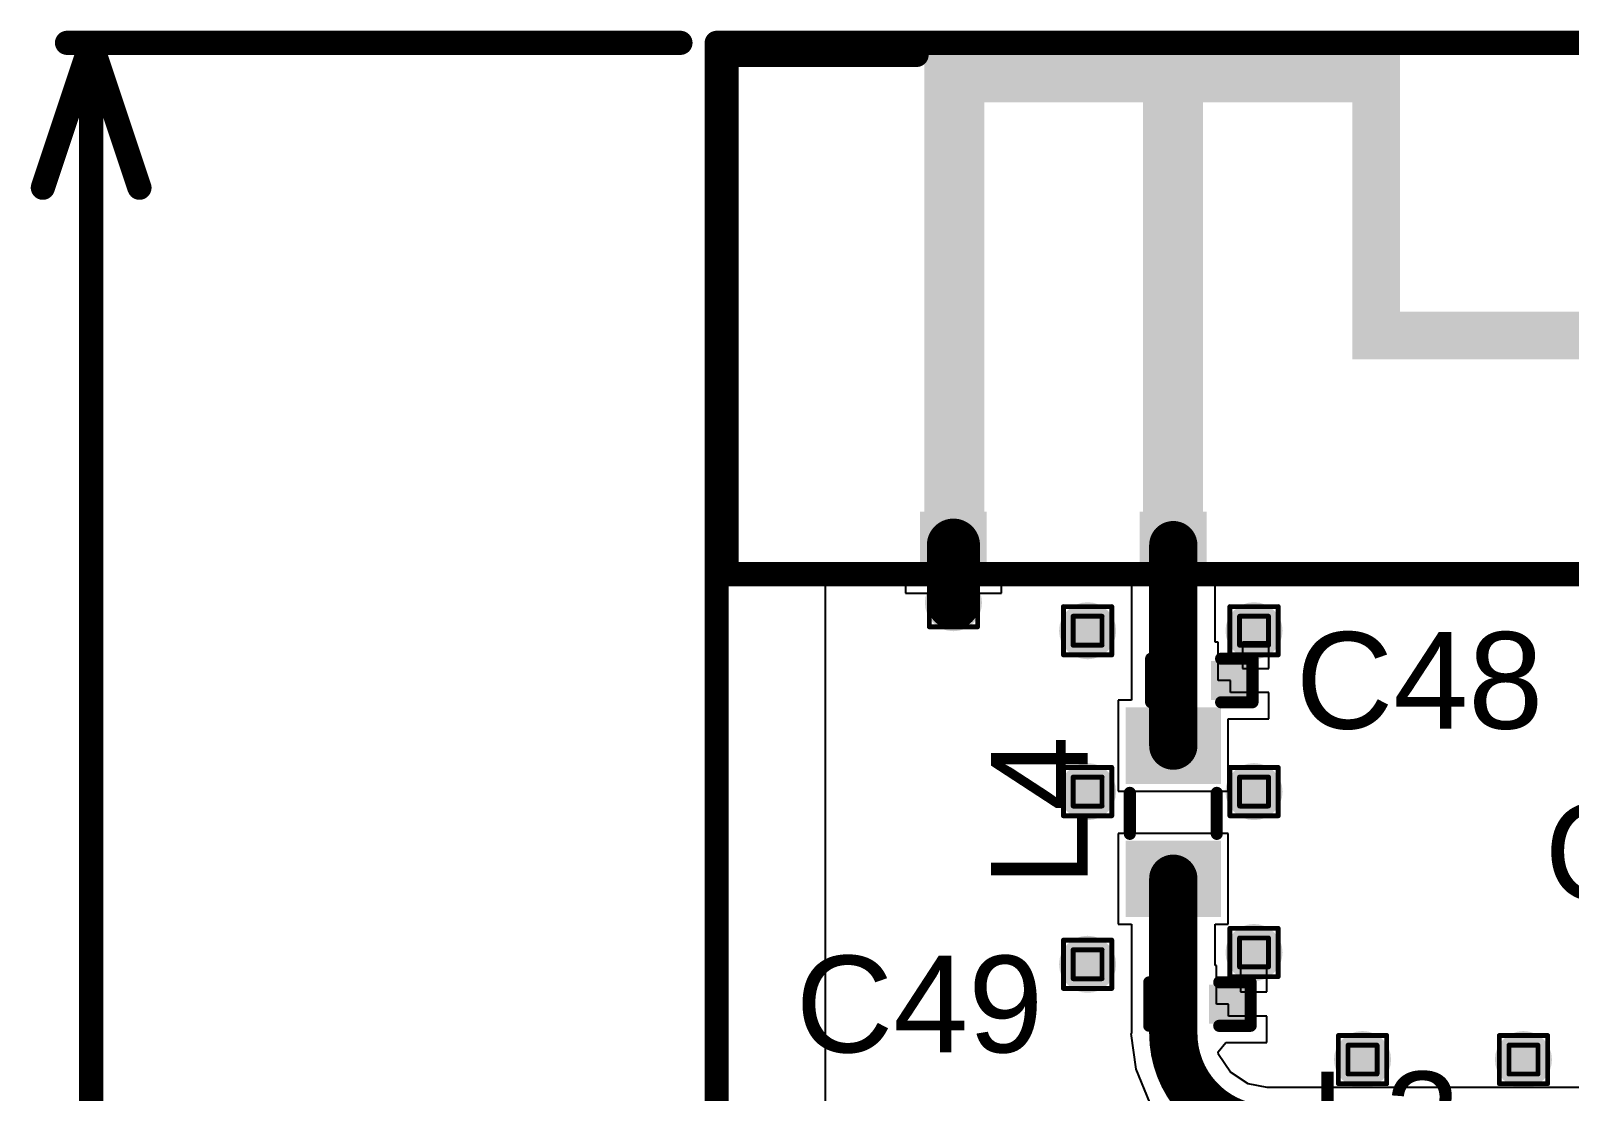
# Model space of a CAD drawing. Header units: inches. Extents: x -8 to 210, y -39 to 109.
# Drawn here: x -7.21 to 8.96, y 51.46 to 62.61 of the extents above; entities that cross this region are included whole.
import ezdxf

# ---------------------------------------------------------------- set-up
doc = ezdxf.new("R2010")
doc.units = ezdxf.units.IN
for name, color, linetype in [('Bottom Layer', 5, 'Continuous'), ('Dimension', 6, 'Continuous'), ('Drill Drawing', 1, 'Continuous'), ('Top Board_outline-Bottom 3D Body', 216, 'Continuous'), ('Top Layer', 1, 'Continuous'), ('Top Overlay', 2, 'Continuous'), ('Top Paste', 8, 'Continuous'), ('Top Solder', 216, 'Continuous'), ('Via Holes', 16, 'Continuous')]:
    doc.layers.add(name, color=color, linetype=linetype)
doc.styles.add('Arial', font='', dxfattribs={"height": 0.2})
doc.styles.get('Arial').set_extended_font_data('Arial')

# ---------------------------------------------------------------- blocks, each defined once
blk = doc.blocks.new('IND_0603__1608_M_______1')
at = {"layer": 'Top Layer'}
for points in [[(-1, 0.4), (-0.4, 0.4), (-0.4, -0.4), (-1, -0.4)], [(0.4, 0.4), (1, 0.4), (1, -0.4), (0.4, -0.4)]]:
    blk.add_hatch(color=1, dxfattribs=at).paths.add_polyline_path(points)
at = {"layer": 'Top Paste'}
for points in [[(-1, 0.4), (-0.4, 0.4), (-0.4, -0.4), (-1, -0.4)], [(0.4, 0.4), (1, 0.4), (1, -0.4), (0.4, -0.4)]]:
    blk.add_hatch(color=8, dxfattribs=at).paths.add_polyline_path(points)
at = {"layer": 'Top Solder'}
for points in [[(-1.102, 0.502), (-0.298, 0.502), (-0.298, -0.502), (-1.102, -0.502)], [(0.298, 0.502), (1.102, 0.502), (1.102, -0.502), (0.298, -0.502)]]:
    blk.add_hatch(color=216, dxfattribs=at).paths.add_polyline_path(points)
at = {"layer": 'Top Overlay'}
for points in [[(0.229, 0.457, 0.127, 0.127, 0), (-0.203, 0.457, 0.127, 0.127, 0)], [(0.229, -0.457, 0.127, 0.127, 0), (-0.203, -0.457, 0.127, 0.127, 0)]]:
    blk.add_lwpolyline(points, format="xyseb", dxfattribs=at)
for points in [[(-0.235, 0.457, 0.0635, 0.0635, 1), (-0.171, 0.457, 0.0635, 0.0635, 1)], [(0.197, 0.457, 0.0635, 0.0635, 1), (0.26, 0.457, 0.0635, 0.0635, 1)], [(-0.235, -0.457, 0.0635, 0.0635, 1), (-0.171, -0.457, 0.0635, 0.0635, 1)], [(0.197, -0.457, 0.0635, 0.0635, 1), (0.26, -0.457, 0.0635, 0.0635, 1)]]:
    blk.add_lwpolyline(points, format="xyseb", close=True, dxfattribs=at)
blk = doc.blocks.new('CAP_0201_2')
at = {"layer": 'Top Layer'}
for points in [[(-0.45, 0.15), (-0.15, 0.15), (-0.15, -0.15), (-0.45, -0.15)], [(0.15, 0.15), (0.45, 0.15), (0.45, -0.15), (0.15, -0.15)]]:
    blk.add_hatch(color=1, dxfattribs=at).paths.add_polyline_path(points)
at = {"layer": 'Top Paste'}
for points in [[(-0.45, 0.15), (-0.15, 0.15), (-0.15, -0.15), (-0.45, -0.15)], [(0.15, 0.15), (0.45, 0.15), (0.45, -0.15), (0.15, -0.15)]]:
    blk.add_hatch(color=8, dxfattribs=at).paths.add_polyline_path(points)
at = {"layer": 'Top Solder'}
for points in [[(-0.505, 0.205), (-0.095, 0.205), (-0.095, -0.205), (-0.505, -0.205)], [(0.095, 0.205), (0.505, 0.205), (0.505, -0.205), (0.095, -0.205)]]:
    blk.add_hatch(color=216, dxfattribs=at).paths.add_polyline_path(points)
at = {"layer": 'Top Overlay'}
for points in [[(-0.533, 0.229, 0.127, 0.127, 0), (-0.533, -0.229, 0.127, 0.127, 0)], [(-0.203, 0.229, 0.127, 0.127, 0), (-0.533, 0.229, 0.127, 0.127, 0)], [(0.533, 0.229, 0.127, 0.127, 0), (0.203, 0.229, 0.127, 0.127, 0)], [(0.533, 0.229, 0.127, 0.127, 0), (0.533, -0.229, 0.127, 0.127, 0)], [(-0.203, -0.229, 0.127, 0.127, 0), (-0.533, -0.229, 0.127, 0.127, 0)], [(0.533, -0.229, 0.127, 0.127, 0), (0.203, -0.229, 0.127, 0.127, 0)]]:
    blk.add_lwpolyline(points, format="xyseb", dxfattribs=at)
for points in [[(-0.565, 0.229, 0.0635, 0.0635, 1), (-0.502, 0.229, 0.0635, 0.0635, 1)], [(-0.565, 0.229, 0.0635, 0.0635, 1), (-0.502, 0.229, 0.0635, 0.0635, 1)], [(-0.235, 0.229, 0.0635, 0.0635, 1), (-0.171, 0.229, 0.0635, 0.0635, 1)], [(0.171, 0.229, 0.0635, 0.0635, 1), (0.235, 0.229, 0.0635, 0.0635, 1)], [(0.502, 0.229, 0.0635, 0.0635, 1), (0.565, 0.229, 0.0635, 0.0635, 1)], [(0.502, 0.229, 0.0635, 0.0635, 1), (0.565, 0.229, 0.0635, 0.0635, 1)], [(-0.565, -0.229, 0.0635, 0.0635, 1), (-0.502, -0.229, 0.0635, 0.0635, 1)], [(-0.565, -0.229, 0.0635, 0.0635, 1), (-0.502, -0.229, 0.0635, 0.0635, 1)], [(-0.235, -0.229, 0.0635, 0.0635, 1), (-0.171, -0.229, 0.0635, 0.0635, 1)], [(0.171, -0.229, 0.0635, 0.0635, 1), (0.235, -0.229, 0.0635, 0.0635, 1)], [(0.502, -0.229, 0.0635, 0.0635, 1), (0.565, -0.229, 0.0635, 0.0635, 1)], [(0.502, -0.229, 0.0635, 0.0635, 1), (0.565, -0.229, 0.0635, 0.0635, 1)]]:
    blk.add_lwpolyline(points, format="xyseb", close=True, dxfattribs=at)
blk = doc.blocks.new('CAP_0201_3')
at = {"layer": 'Top Layer'}
for points in [[(-0.45, 0.15), (-0.15, 0.15), (-0.15, -0.15), (-0.45, -0.15)], [(0.15, 0.15), (0.45, 0.15), (0.45, -0.15), (0.15, -0.15)]]:
    blk.add_hatch(color=1, dxfattribs=at).paths.add_polyline_path(points)
at = {"layer": 'Top Paste'}
for points in [[(-0.45, 0.15), (-0.15, 0.15), (-0.15, -0.15), (-0.45, -0.15)], [(0.15, 0.15), (0.45, 0.15), (0.45, -0.15), (0.15, -0.15)]]:
    blk.add_hatch(color=8, dxfattribs=at).paths.add_polyline_path(points)
at = {"layer": 'Top Solder'}
for points in [[(-0.505, 0.205), (-0.095, 0.205), (-0.095, -0.205), (-0.505, -0.205)], [(0.095, 0.205), (0.505, 0.205), (0.505, -0.205), (0.095, -0.205)]]:
    blk.add_hatch(color=216, dxfattribs=at).paths.add_polyline_path(points)
at = {"layer": 'Top Overlay'}
for points in [[(-0.533, 0.229, 0.127, 0.127, 0), (-0.533, -0.229, 0.127, 0.127, 0)], [(-0.203, 0.229, 0.127, 0.127, 0), (-0.533, 0.229, 0.127, 0.127, 0)], [(0.533, 0.229, 0.127, 0.127, 0), (0.203, 0.229, 0.127, 0.127, 0)], [(0.533, 0.229, 0.127, 0.127, 0), (0.533, -0.229, 0.127, 0.127, 0)], [(-0.203, -0.229, 0.127, 0.127, 0), (-0.533, -0.229, 0.127, 0.127, 0)], [(0.533, -0.229, 0.127, 0.127, 0), (0.203, -0.229, 0.127, 0.127, 0)]]:
    blk.add_lwpolyline(points, format="xyseb", dxfattribs=at)
for points in [[(-0.565, 0.229, 0.0635, 0.0635, 1), (-0.502, 0.229, 0.0635, 0.0635, 1)], [(-0.565, 0.229, 0.0635, 0.0635, 1), (-0.502, 0.229, 0.0635, 0.0635, 1)], [(-0.235, 0.229, 0.0635, 0.0635, 1), (-0.171, 0.229, 0.0635, 0.0635, 1)], [(0.171, 0.229, 0.0635, 0.0635, 1), (0.235, 0.229, 0.0635, 0.0635, 1)], [(0.502, 0.229, 0.0635, 0.0635, 1), (0.565, 0.229, 0.0635, 0.0635, 1)], [(0.502, 0.229, 0.0635, 0.0635, 1), (0.565, 0.229, 0.0635, 0.0635, 1)], [(-0.565, -0.229, 0.0635, 0.0635, 1), (-0.502, -0.229, 0.0635, 0.0635, 1)], [(-0.565, -0.229, 0.0635, 0.0635, 1), (-0.502, -0.229, 0.0635, 0.0635, 1)], [(-0.235, -0.229, 0.0635, 0.0635, 1), (-0.171, -0.229, 0.0635, 0.0635, 1)], [(0.171, -0.229, 0.0635, 0.0635, 1), (0.235, -0.229, 0.0635, 0.0635, 1)], [(0.502, -0.229, 0.0635, 0.0635, 1), (0.565, -0.229, 0.0635, 0.0635, 1)], [(0.502, -0.229, 0.0635, 0.0635, 1), (0.565, -0.229, 0.0635, 0.0635, 1)]]:
    blk.add_lwpolyline(points, format="xyseb", close=True, dxfattribs=at)
blk = doc.blocks.new('ESP_P_____A_______4')
at = {"layer": 'Top Layer'}
for points in [[(5, 4.91), (5, 5.41), (0, 5.41), (0, 4.91)], [(7, 5.41), (7, 4.91), (9.8, 4.91), (9.8, 5.41)], [(11.8, 5.41), (11.8, 4.91), (14.5, 4.91), (14.5, 5.41)], [(2.3, 0), (2.93, 0), (2.93, 5.029), (2.3, 5.029)], [(4.5, 2.21), (5, 2.21), (5, 5.029), (4.5, 5.029)], [(7.5, 5.029), (7, 5.029), (7, 2.21), (7.5, 2.21)], [(9.3, 2.21), (9.8, 2.21), (9.8, 5.029), (9.3, 5.029)], [(12.3, 5.055), (11.8, 5.055), (11.8, 2.21), (12.3, 2.21)], [(14, 0.24), (14.5, 0.24), (14.5, 5.055), (14, 5.055)], [(0, 0), (0.63, 0), (0.63, 4.928), (0, 4.928)], [(7.137, 2.21), (7.137, 2.71), (4.877, 2.71), (4.877, 2.21)], [(11.963, 2.21), (11.963, 2.71), (9.652, 2.71), (9.652, 2.21)], [(0.055, 0.504), (0.555, 0.504), (0.555, 0.004), (0.055, 0.004)], [(2.366, 0.504), (2.866, 0.504), (2.866, 0.004), (2.366, 0.004)]]:
    blk.add_hatch(color=1, dxfattribs=at).paths.add_polyline_path(points)
at = {"layer": 'Top Paste'}
for points in [[(0.055, 0.504), (0.555, 0.504), (0.555, 0.004), (0.055, 0.004)], [(2.366, 0.504), (2.866, 0.504), (2.866, 0.004), (2.366, 0.004)]]:
    blk.add_hatch(color=8, dxfattribs=at).paths.add_polyline_path(points)
at = {"layer": 'Top Solder'}
for points in [[(-0.047, 0.606), (0.656, 0.606), (0.656, -0.098), (-0.047, -0.098)], [(2.265, 0.606), (2.968, 0.606), (2.968, -0.098), (2.265, -0.098)]]:
    blk.add_hatch(color=216, dxfattribs=at).paths.add_polyline_path(points)

msp = doc.modelspace()

# ---------------------------------------------------------------- hatches: boundary and pattern name
at = {"layer": 'Bottom Layer'}
h = msp.add_hatch(color=5, dxfattribs=at)
edge = h.paths.add_edge_path()
edge.add_arc((2.489, 56.596), 0.3, 0, 360)
h = msp.add_hatch(color=5, dxfattribs=at)
edge = h.paths.add_edge_path()
edge.add_arc((3.9, 56.301), 0.3, 0, 360)
h = msp.add_hatch(color=5, dxfattribs=at)
edge = h.paths.add_edge_path()
edge.add_arc((5.65, 56.301), 0.3, 0, 360)
h = msp.add_hatch(color=5, dxfattribs=at)
edge = h.paths.add_edge_path()
edge.add_arc((3.9, 54.609), 0.3, 0, 360)
h = msp.add_hatch(color=5, dxfattribs=at)
edge = h.paths.add_edge_path()
edge.add_arc((5.65, 54.609), 0.3, 0, 360)
h = msp.add_hatch(color=5, dxfattribs=at)
edge = h.paths.add_edge_path()
edge.add_arc((3.9, 52.793), 0.3, 0, 360)
h = msp.add_hatch(color=5, dxfattribs=at)
edge = h.paths.add_edge_path()
edge.add_arc((5.65, 52.917), 0.3, 0, 360)
h = msp.add_hatch(color=5, dxfattribs=at)
edge = h.paths.add_edge_path()
edge.add_arc((6.791, 51.791), 0.3, 0, 360)
h = msp.add_hatch(color=5, dxfattribs=at)
edge = h.paths.add_edge_path()
edge.add_arc((8.483, 51.791), 0.3, 0, 360)
at = {"layer": 'Top Layer'}
h = msp.add_hatch(color=1, dxfattribs=at)
edge = h.paths.add_edge_path()
edge.add_arc((2.489, 56.596), 0.3, 0, 360)
h = msp.add_hatch(color=1, dxfattribs=at)
edge = h.paths.add_edge_path()
edge.add_arc((3.9, 56.301), 0.3, 0, 360)
h = msp.add_hatch(color=1, dxfattribs=at)
edge = h.paths.add_edge_path()
edge.add_arc((5.65, 56.301), 0.3, 0, 360)
h = msp.add_hatch(color=1, dxfattribs=at)
edge = h.paths.add_edge_path()
edge.add_arc((3.9, 54.609), 0.3, 0, 360)
h = msp.add_hatch(color=1, dxfattribs=at)
edge = h.paths.add_edge_path()
edge.add_arc((5.65, 54.609), 0.3, 0, 360)
h = msp.add_hatch(color=1, dxfattribs=at)
edge = h.paths.add_edge_path()
edge.add_arc((3.9, 52.793), 0.3, 0, 360)
h = msp.add_hatch(color=1, dxfattribs=at)
edge = h.paths.add_edge_path()
edge.add_arc((5.65, 52.917), 0.3, 0, 360)
h = msp.add_hatch(color=1, dxfattribs=at)
edge = h.paths.add_edge_path()
edge.add_arc((6.791, 51.791), 0.3, 0, 360)
h = msp.add_hatch(color=1, dxfattribs=at)
edge = h.paths.add_edge_path()
edge.add_arc((8.483, 51.791), 0.3, 0, 360)
at = {"layer": 'Via Holes'}
h = msp.add_hatch(color=7, dxfattribs=at)
edge = h.paths.add_edge_path()
edge.add_arc((2.489, 56.596), 0.15, 0, 360)
h = msp.add_hatch(color=7, dxfattribs=at)
edge = h.paths.add_edge_path()
edge.add_arc((3.9, 56.301), 0.15, 0, 360)
h = msp.add_hatch(color=7, dxfattribs=at)
edge = h.paths.add_edge_path()
edge.add_arc((5.65, 56.301), 0.15, 0, 360)
h = msp.add_hatch(color=7, dxfattribs=at)
edge = h.paths.add_edge_path()
edge.add_arc((3.9, 54.609), 0.15, 0, 360)
h = msp.add_hatch(color=7, dxfattribs=at)
edge = h.paths.add_edge_path()
edge.add_arc((5.65, 54.609), 0.15, 0, 360)
h = msp.add_hatch(color=7, dxfattribs=at)
edge = h.paths.add_edge_path()
edge.add_arc((5.65, 52.917), 0.15, 0, 360)
h = msp.add_hatch(color=7, dxfattribs=at)
edge = h.paths.add_edge_path()
edge.add_arc((3.9, 52.793), 0.15, 0, 360)
h = msp.add_hatch(color=7, dxfattribs=at)
edge = h.paths.add_edge_path()
edge.add_arc((6.791, 51.791), 0.15, 0, 360)
h = msp.add_hatch(color=7, dxfattribs=at)
edge = h.paths.add_edge_path()
edge.add_arc((8.483, 51.791), 0.15, 0, 360)

# ---------------------------------------------------------------- linework, layer by layer
at = {"layer": 'Bottom Layer'}
for p, q in [((1.143, 56.845), (1.143, 56.846)), ((1.143, 56.846), (1.143, 56.846)), ((1.143, 56.846), (1.143, 56.846)), ((1.143, 56.846), (31.081, 56.846)), ((1.143, 24.841), (1.143, 56.845)), ((1.143, 56.845), (1.143, 56.845)), ((1.143, 56.845), (1.143, 56.845)), ((1.143, 56.845), (1.143, 56.845))]:
    msp.add_line(p, q, dxfattribs=at)
at = {"layer": 'Dimension'}
for points in [[(-7.087, 60.96, 0.254, 0.254, 0), (-6.579, 62.484, 0.254, 0.254, 0)], [(-6.833, 62.484, 0.254, 0.254, 0), (-0.381, 62.484, 0.254, 0.254, 0)], [(-6.579, 62.484, 0.254, 0.254, 0), (-6.071, 60.96, 0.254, 0.254, 0)], [(-6.579, 38.098, 0.254, 0.254, 0), (-6.579, 62.484, 0.254, 0.254, 0)]]:
    msp.add_lwpolyline(points, format="xyseb", dxfattribs=at)
for points in [[(-6.896, 62.484, 0.127, 0.127, 1), (-6.769, 62.484, 0.127, 0.127, 1)], [(-6.642, 62.484, 0.127, 0.127, 1), (-6.515, 62.484, 0.127, 0.127, 1)], [(-6.642, 62.484, 0.127, 0.127, 1), (-6.515, 62.484, 0.127, 0.127, 1)], [(-6.642, 62.484, 0.127, 0.127, 1), (-6.515, 62.484, 0.127, 0.127, 1)], [(-0.445, 62.484, 0.127, 0.127, 1), (-0.318, 62.484, 0.127, 0.127, 1)], [(-7.15, 60.96, 0.127, 0.127, 1), (-7.023, 60.96, 0.127, 0.127, 1)], [(-6.134, 60.96, 0.127, 0.127, 1), (-6.007, 60.96, 0.127, 0.127, 1)]]:
    msp.add_lwpolyline(points, format="xyseb", close=True, dxfattribs=at)
at = {"layer": 'Drill Drawing'}
for points in [[(2.235, 56.85, 0.0508, 0.0508, 0), (2.743, 56.85, 0.0508, 0.0508, 0)], [(2.235, 56.342, 0.0508, 0.0508, 0), (2.235, 56.85, 0.0508, 0.0508, 0)], [(2.743, 56.342, 0.0508, 0.0508, 0), (2.743, 56.85, 0.0508, 0.0508, 0)], [(2.337, 56.748, 0.0508, 0.0508, 0), (2.642, 56.748, 0.0508, 0.0508, 0)], [(2.337, 56.444, 0.0508, 0.0508, 0), (2.337, 56.748, 0.0508, 0.0508, 0)], [(2.642, 56.444, 0.0508, 0.0508, 0), (2.642, 56.748, 0.0508, 0.0508, 0)], [(2.337, 56.444, 0.0508, 0.0508, 0), (2.642, 56.444, 0.0508, 0.0508, 0)], [(3.646, 56.555, 0.0508, 0.0508, 0), (4.154, 56.555, 0.0508, 0.0508, 0)], [(3.646, 56.047, 0.0508, 0.0508, 0), (3.646, 56.555, 0.0508, 0.0508, 0)], [(3.748, 56.454, 0.0508, 0.0508, 0), (4.052, 56.454, 0.0508, 0.0508, 0)], [(3.748, 56.149, 0.0508, 0.0508, 0), (3.748, 56.454, 0.0508, 0.0508, 0)], [(4.052, 56.149, 0.0508, 0.0508, 0), (4.052, 56.454, 0.0508, 0.0508, 0)], [(4.154, 56.047, 0.0508, 0.0508, 0), (4.154, 56.555, 0.0508, 0.0508, 0)], [(5.396, 56.555, 0.0508, 0.0508, 0), (5.904, 56.555, 0.0508, 0.0508, 0)], [(5.396, 56.047, 0.0508, 0.0508, 0), (5.396, 56.555, 0.0508, 0.0508, 0)], [(5.498, 56.454, 0.0508, 0.0508, 0), (5.802, 56.454, 0.0508, 0.0508, 0)], [(5.498, 56.149, 0.0508, 0.0508, 0), (5.498, 56.454, 0.0508, 0.0508, 0)], [(5.802, 56.149, 0.0508, 0.0508, 0), (5.802, 56.454, 0.0508, 0.0508, 0)], [(5.904, 56.047, 0.0508, 0.0508, 0), (5.904, 56.555, 0.0508, 0.0508, 0)], [(2.235, 56.342, 0.0508, 0.0508, 0), (2.743, 56.342, 0.0508, 0.0508, 0)], [(3.748, 56.149, 0.0508, 0.0508, 0), (4.052, 56.149, 0.0508, 0.0508, 0)], [(5.498, 56.149, 0.0508, 0.0508, 0), (5.802, 56.149, 0.0508, 0.0508, 0)], [(3.646, 56.047, 0.0508, 0.0508, 0), (4.154, 56.047, 0.0508, 0.0508, 0)], [(5.396, 56.047, 0.0508, 0.0508, 0), (5.904, 56.047, 0.0508, 0.0508, 0)], [(3.646, 54.863, 0.0508, 0.0508, 0), (4.154, 54.863, 0.0508, 0.0508, 0)], [(3.646, 54.355, 0.0508, 0.0508, 0), (3.646, 54.863, 0.0508, 0.0508, 0)], [(4.154, 54.355, 0.0508, 0.0508, 0), (4.154, 54.863, 0.0508, 0.0508, 0)], [(5.396, 54.863, 0.0508, 0.0508, 0), (5.904, 54.863, 0.0508, 0.0508, 0)], [(5.396, 54.355, 0.0508, 0.0508, 0), (5.396, 54.863, 0.0508, 0.0508, 0)], [(5.904, 54.355, 0.0508, 0.0508, 0), (5.904, 54.863, 0.0508, 0.0508, 0)], [(3.748, 54.762, 0.0508, 0.0508, 0), (4.052, 54.762, 0.0508, 0.0508, 0)], [(3.748, 54.457, 0.0508, 0.0508, 0), (3.748, 54.762, 0.0508, 0.0508, 0)], [(4.052, 54.457, 0.0508, 0.0508, 0), (4.052, 54.762, 0.0508, 0.0508, 0)], [(5.498, 54.762, 0.0508, 0.0508, 0), (5.802, 54.762, 0.0508, 0.0508, 0)], [(5.498, 54.457, 0.0508, 0.0508, 0), (5.498, 54.762, 0.0508, 0.0508, 0)], [(5.802, 54.457, 0.0508, 0.0508, 0), (5.802, 54.762, 0.0508, 0.0508, 0)], [(3.646, 54.355, 0.0508, 0.0508, 0), (4.154, 54.355, 0.0508, 0.0508, 0)], [(3.748, 54.457, 0.0508, 0.0508, 0), (4.052, 54.457, 0.0508, 0.0508, 0)], [(5.396, 54.355, 0.0508, 0.0508, 0), (5.904, 54.355, 0.0508, 0.0508, 0)], [(5.498, 54.457, 0.0508, 0.0508, 0), (5.802, 54.457, 0.0508, 0.0508, 0)], [(3.646, 53.047, 0.0508, 0.0508, 0), (4.154, 53.047, 0.0508, 0.0508, 0)], [(3.646, 52.539, 0.0508, 0.0508, 0), (3.646, 53.047, 0.0508, 0.0508, 0)], [(4.154, 52.539, 0.0508, 0.0508, 0), (4.154, 53.047, 0.0508, 0.0508, 0)], [(5.396, 53.171, 0.0508, 0.0508, 0), (5.904, 53.171, 0.0508, 0.0508, 0)], [(5.396, 52.663, 0.0508, 0.0508, 0), (5.396, 53.171, 0.0508, 0.0508, 0)], [(5.498, 53.07, 0.0508, 0.0508, 0), (5.802, 53.07, 0.0508, 0.0508, 0)], [(5.498, 52.765, 0.0508, 0.0508, 0), (5.498, 53.07, 0.0508, 0.0508, 0)], [(5.802, 52.765, 0.0508, 0.0508, 0), (5.802, 53.07, 0.0508, 0.0508, 0)], [(5.904, 52.663, 0.0508, 0.0508, 0), (5.904, 53.171, 0.0508, 0.0508, 0)], [(3.748, 52.946, 0.0508, 0.0508, 0), (4.052, 52.946, 0.0508, 0.0508, 0)], [(3.748, 52.641, 0.0508, 0.0508, 0), (3.748, 52.946, 0.0508, 0.0508, 0)], [(4.052, 52.641, 0.0508, 0.0508, 0), (4.052, 52.946, 0.0508, 0.0508, 0)], [(5.498, 52.765, 0.0508, 0.0508, 0), (5.802, 52.765, 0.0508, 0.0508, 0)], [(3.748, 52.641, 0.0508, 0.0508, 0), (4.052, 52.641, 0.0508, 0.0508, 0)], [(5.396, 52.663, 0.0508, 0.0508, 0), (5.904, 52.663, 0.0508, 0.0508, 0)], [(3.646, 52.539, 0.0508, 0.0508, 0), (4.154, 52.539, 0.0508, 0.0508, 0)], [(6.537, 52.045, 0.0508, 0.0508, 0), (7.045, 52.045, 0.0508, 0.0508, 0)], [(6.537, 51.537, 0.0508, 0.0508, 0), (6.537, 52.045, 0.0508, 0.0508, 0)], [(6.639, 51.943, 0.0508, 0.0508, 0), (6.944, 51.943, 0.0508, 0.0508, 0)], [(6.639, 51.639, 0.0508, 0.0508, 0), (6.639, 51.943, 0.0508, 0.0508, 0)], [(6.944, 51.639, 0.0508, 0.0508, 0), (6.944, 51.943, 0.0508, 0.0508, 0)], [(7.045, 51.537, 0.0508, 0.0508, 0), (7.045, 52.045, 0.0508, 0.0508, 0)], [(8.229, 52.045, 0.0508, 0.0508, 0), (8.737, 52.045, 0.0508, 0.0508, 0)], [(8.229, 51.537, 0.0508, 0.0508, 0), (8.229, 52.045, 0.0508, 0.0508, 0)], [(8.331, 51.943, 0.0508, 0.0508, 0), (8.636, 51.943, 0.0508, 0.0508, 0)], [(8.331, 51.639, 0.0508, 0.0508, 0), (8.331, 51.943, 0.0508, 0.0508, 0)], [(8.636, 51.639, 0.0508, 0.0508, 0), (8.636, 51.943, 0.0508, 0.0508, 0)], [(8.737, 51.537, 0.0508, 0.0508, 0), (8.737, 52.045, 0.0508, 0.0508, 0)], [(6.639, 51.639, 0.0508, 0.0508, 0), (6.944, 51.639, 0.0508, 0.0508, 0)], [(8.331, 51.639, 0.0508, 0.0508, 0), (8.636, 51.639, 0.0508, 0.0508, 0)], [(6.537, 51.537, 0.0508, 0.0508, 0), (7.045, 51.537, 0.0508, 0.0508, 0)], [(8.229, 51.537, 0.0508, 0.0508, 0), (8.737, 51.537, 0.0508, 0.0508, 0)]]:
    msp.add_lwpolyline(points, format="xyseb", dxfattribs=at)
for points in [[(2.223, 56.85, 0.0254, 0.0254, 1), (2.248, 56.85, 0.0254, 0.0254, 1)], [(2.223, 56.85, 0.0254, 0.0254, 1), (2.248, 56.85, 0.0254, 0.0254, 1)], [(2.731, 56.85, 0.0254, 0.0254, 1), (2.756, 56.85, 0.0254, 0.0254, 1)], [(2.731, 56.85, 0.0254, 0.0254, 1), (2.756, 56.85, 0.0254, 0.0254, 1)], [(2.324, 56.748, 0.0254, 0.0254, 1), (2.349, 56.748, 0.0254, 0.0254, 1)], [(2.324, 56.748, 0.0254, 0.0254, 1), (2.349, 56.748, 0.0254, 0.0254, 1)], [(2.629, 56.748, 0.0254, 0.0254, 1), (2.654, 56.748, 0.0254, 0.0254, 1)], [(2.629, 56.748, 0.0254, 0.0254, 1), (2.654, 56.748, 0.0254, 0.0254, 1)], [(2.324, 56.444, 0.0254, 0.0254, 1), (2.349, 56.444, 0.0254, 0.0254, 1)], [(2.324, 56.444, 0.0254, 0.0254, 1), (2.349, 56.444, 0.0254, 0.0254, 1)], [(2.629, 56.444, 0.0254, 0.0254, 1), (2.654, 56.444, 0.0254, 0.0254, 1)], [(2.629, 56.444, 0.0254, 0.0254, 1), (2.654, 56.444, 0.0254, 0.0254, 1)], [(3.633, 56.555, 0.0254, 0.0254, 1), (3.659, 56.555, 0.0254, 0.0254, 1)], [(3.633, 56.555, 0.0254, 0.0254, 1), (3.659, 56.555, 0.0254, 0.0254, 1)], [(3.735, 56.454, 0.0254, 0.0254, 1), (3.76, 56.454, 0.0254, 0.0254, 1)], [(3.735, 56.454, 0.0254, 0.0254, 1), (3.76, 56.454, 0.0254, 0.0254, 1)], [(4.04, 56.454, 0.0254, 0.0254, 1), (4.065, 56.454, 0.0254, 0.0254, 1)], [(4.04, 56.454, 0.0254, 0.0254, 1), (4.065, 56.454, 0.0254, 0.0254, 1)], [(4.141, 56.555, 0.0254, 0.0254, 1), (4.167, 56.555, 0.0254, 0.0254, 1)], [(4.141, 56.555, 0.0254, 0.0254, 1), (4.167, 56.555, 0.0254, 0.0254, 1)], [(5.383, 56.555, 0.0254, 0.0254, 1), (5.409, 56.555, 0.0254, 0.0254, 1)], [(5.383, 56.555, 0.0254, 0.0254, 1), (5.409, 56.555, 0.0254, 0.0254, 1)], [(5.485, 56.454, 0.0254, 0.0254, 1), (5.51, 56.454, 0.0254, 0.0254, 1)], [(5.485, 56.454, 0.0254, 0.0254, 1), (5.51, 56.454, 0.0254, 0.0254, 1)], [(5.79, 56.454, 0.0254, 0.0254, 1), (5.815, 56.454, 0.0254, 0.0254, 1)], [(5.79, 56.454, 0.0254, 0.0254, 1), (5.815, 56.454, 0.0254, 0.0254, 1)], [(5.891, 56.555, 0.0254, 0.0254, 1), (5.917, 56.555, 0.0254, 0.0254, 1)], [(5.891, 56.555, 0.0254, 0.0254, 1), (5.917, 56.555, 0.0254, 0.0254, 1)], [(2.223, 56.342, 0.0254, 0.0254, 1), (2.248, 56.342, 0.0254, 0.0254, 1)], [(2.223, 56.342, 0.0254, 0.0254, 1), (2.248, 56.342, 0.0254, 0.0254, 1)], [(2.731, 56.342, 0.0254, 0.0254, 1), (2.756, 56.342, 0.0254, 0.0254, 1)], [(2.731, 56.342, 0.0254, 0.0254, 1), (2.756, 56.342, 0.0254, 0.0254, 1)], [(3.735, 56.149, 0.0254, 0.0254, 1), (3.76, 56.149, 0.0254, 0.0254, 1)], [(3.735, 56.149, 0.0254, 0.0254, 1), (3.76, 56.149, 0.0254, 0.0254, 1)], [(4.04, 56.149, 0.0254, 0.0254, 1), (4.065, 56.149, 0.0254, 0.0254, 1)], [(4.04, 56.149, 0.0254, 0.0254, 1), (4.065, 56.149, 0.0254, 0.0254, 1)], [(5.485, 56.149, 0.0254, 0.0254, 1), (5.51, 56.149, 0.0254, 0.0254, 1)], [(5.485, 56.149, 0.0254, 0.0254, 1), (5.51, 56.149, 0.0254, 0.0254, 1)], [(5.79, 56.149, 0.0254, 0.0254, 1), (5.815, 56.149, 0.0254, 0.0254, 1)], [(5.79, 56.149, 0.0254, 0.0254, 1), (5.815, 56.149, 0.0254, 0.0254, 1)], [(3.633, 56.047, 0.0254, 0.0254, 1), (3.659, 56.047, 0.0254, 0.0254, 1)], [(3.633, 56.047, 0.0254, 0.0254, 1), (3.659, 56.047, 0.0254, 0.0254, 1)], [(4.141, 56.047, 0.0254, 0.0254, 1), (4.167, 56.047, 0.0254, 0.0254, 1)], [(4.141, 56.047, 0.0254, 0.0254, 1), (4.167, 56.047, 0.0254, 0.0254, 1)], [(5.383, 56.047, 0.0254, 0.0254, 1), (5.409, 56.047, 0.0254, 0.0254, 1)], [(5.383, 56.047, 0.0254, 0.0254, 1), (5.409, 56.047, 0.0254, 0.0254, 1)], [(5.891, 56.047, 0.0254, 0.0254, 1), (5.917, 56.047, 0.0254, 0.0254, 1)], [(5.891, 56.047, 0.0254, 0.0254, 1), (5.917, 56.047, 0.0254, 0.0254, 1)], [(3.633, 54.863, 0.0254, 0.0254, 1), (3.659, 54.863, 0.0254, 0.0254, 1)], [(3.633, 54.863, 0.0254, 0.0254, 1), (3.659, 54.863, 0.0254, 0.0254, 1)], [(4.141, 54.863, 0.0254, 0.0254, 1), (4.167, 54.863, 0.0254, 0.0254, 1)], [(4.141, 54.863, 0.0254, 0.0254, 1), (4.167, 54.863, 0.0254, 0.0254, 1)], [(5.383, 54.863, 0.0254, 0.0254, 1), (5.409, 54.863, 0.0254, 0.0254, 1)], [(5.383, 54.863, 0.0254, 0.0254, 1), (5.409, 54.863, 0.0254, 0.0254, 1)], [(5.891, 54.863, 0.0254, 0.0254, 1), (5.917, 54.863, 0.0254, 0.0254, 1)], [(5.891, 54.863, 0.0254, 0.0254, 1), (5.917, 54.863, 0.0254, 0.0254, 1)], [(3.735, 54.762, 0.0254, 0.0254, 1), (3.76, 54.762, 0.0254, 0.0254, 1)], [(3.735, 54.762, 0.0254, 0.0254, 1), (3.76, 54.762, 0.0254, 0.0254, 1)], [(4.04, 54.762, 0.0254, 0.0254, 1), (4.065, 54.762, 0.0254, 0.0254, 1)], [(4.04, 54.762, 0.0254, 0.0254, 1), (4.065, 54.762, 0.0254, 0.0254, 1)], [(5.485, 54.762, 0.0254, 0.0254, 1), (5.51, 54.762, 0.0254, 0.0254, 1)], [(5.485, 54.762, 0.0254, 0.0254, 1), (5.51, 54.762, 0.0254, 0.0254, 1)], [(5.79, 54.762, 0.0254, 0.0254, 1), (5.815, 54.762, 0.0254, 0.0254, 1)], [(5.79, 54.762, 0.0254, 0.0254, 1), (5.815, 54.762, 0.0254, 0.0254, 1)], [(3.633, 54.355, 0.0254, 0.0254, 1), (3.659, 54.355, 0.0254, 0.0254, 1)], [(3.633, 54.355, 0.0254, 0.0254, 1), (3.659, 54.355, 0.0254, 0.0254, 1)], [(3.735, 54.457, 0.0254, 0.0254, 1), (3.76, 54.457, 0.0254, 0.0254, 1)], [(3.735, 54.457, 0.0254, 0.0254, 1), (3.76, 54.457, 0.0254, 0.0254, 1)], [(4.04, 54.457, 0.0254, 0.0254, 1), (4.065, 54.457, 0.0254, 0.0254, 1)], [(4.04, 54.457, 0.0254, 0.0254, 1), (4.065, 54.457, 0.0254, 0.0254, 1)], [(4.141, 54.355, 0.0254, 0.0254, 1), (4.167, 54.355, 0.0254, 0.0254, 1)], [(4.141, 54.355, 0.0254, 0.0254, 1), (4.167, 54.355, 0.0254, 0.0254, 1)], [(5.383, 54.355, 0.0254, 0.0254, 1), (5.409, 54.355, 0.0254, 0.0254, 1)], [(5.383, 54.355, 0.0254, 0.0254, 1), (5.409, 54.355, 0.0254, 0.0254, 1)], [(5.485, 54.457, 0.0254, 0.0254, 1), (5.51, 54.457, 0.0254, 0.0254, 1)], [(5.485, 54.457, 0.0254, 0.0254, 1), (5.51, 54.457, 0.0254, 0.0254, 1)], [(5.79, 54.457, 0.0254, 0.0254, 1), (5.815, 54.457, 0.0254, 0.0254, 1)], [(5.79, 54.457, 0.0254, 0.0254, 1), (5.815, 54.457, 0.0254, 0.0254, 1)], [(5.891, 54.355, 0.0254, 0.0254, 1), (5.917, 54.355, 0.0254, 0.0254, 1)], [(5.891, 54.355, 0.0254, 0.0254, 1), (5.917, 54.355, 0.0254, 0.0254, 1)], [(3.633, 53.047, 0.0254, 0.0254, 1), (3.659, 53.047, 0.0254, 0.0254, 1)], [(3.633, 53.047, 0.0254, 0.0254, 1), (3.659, 53.047, 0.0254, 0.0254, 1)], [(4.141, 53.047, 0.0254, 0.0254, 1), (4.167, 53.047, 0.0254, 0.0254, 1)], [(4.141, 53.047, 0.0254, 0.0254, 1), (4.167, 53.047, 0.0254, 0.0254, 1)], [(5.383, 53.171, 0.0254, 0.0254, 1), (5.409, 53.171, 0.0254, 0.0254, 1)], [(5.383, 53.171, 0.0254, 0.0254, 1), (5.409, 53.171, 0.0254, 0.0254, 1)], [(5.485, 53.07, 0.0254, 0.0254, 1), (5.51, 53.07, 0.0254, 0.0254, 1)], [(5.485, 53.07, 0.0254, 0.0254, 1), (5.51, 53.07, 0.0254, 0.0254, 1)], [(5.79, 53.07, 0.0254, 0.0254, 1), (5.815, 53.07, 0.0254, 0.0254, 1)], [(5.79, 53.07, 0.0254, 0.0254, 1), (5.815, 53.07, 0.0254, 0.0254, 1)], [(5.891, 53.171, 0.0254, 0.0254, 1), (5.917, 53.171, 0.0254, 0.0254, 1)], [(5.891, 53.171, 0.0254, 0.0254, 1), (5.917, 53.171, 0.0254, 0.0254, 1)], [(3.735, 52.946, 0.0254, 0.0254, 1), (3.76, 52.946, 0.0254, 0.0254, 1)], [(3.735, 52.946, 0.0254, 0.0254, 1), (3.76, 52.946, 0.0254, 0.0254, 1)], [(4.04, 52.946, 0.0254, 0.0254, 1), (4.065, 52.946, 0.0254, 0.0254, 1)], [(4.04, 52.946, 0.0254, 0.0254, 1), (4.065, 52.946, 0.0254, 0.0254, 1)], [(5.485, 52.765, 0.0254, 0.0254, 1), (5.51, 52.765, 0.0254, 0.0254, 1)], [(5.485, 52.765, 0.0254, 0.0254, 1), (5.51, 52.765, 0.0254, 0.0254, 1)], [(5.79, 52.765, 0.0254, 0.0254, 1), (5.815, 52.765, 0.0254, 0.0254, 1)], [(5.79, 52.765, 0.0254, 0.0254, 1), (5.815, 52.765, 0.0254, 0.0254, 1)], [(3.735, 52.641, 0.0254, 0.0254, 1), (3.76, 52.641, 0.0254, 0.0254, 1)], [(3.735, 52.641, 0.0254, 0.0254, 1), (3.76, 52.641, 0.0254, 0.0254, 1)], [(4.04, 52.641, 0.0254, 0.0254, 1), (4.065, 52.641, 0.0254, 0.0254, 1)], [(4.04, 52.641, 0.0254, 0.0254, 1), (4.065, 52.641, 0.0254, 0.0254, 1)], [(5.383, 52.663, 0.0254, 0.0254, 1), (5.409, 52.663, 0.0254, 0.0254, 1)], [(5.383, 52.663, 0.0254, 0.0254, 1), (5.409, 52.663, 0.0254, 0.0254, 1)], [(5.891, 52.663, 0.0254, 0.0254, 1), (5.917, 52.663, 0.0254, 0.0254, 1)], [(5.891, 52.663, 0.0254, 0.0254, 1), (5.917, 52.663, 0.0254, 0.0254, 1)], [(3.633, 52.539, 0.0254, 0.0254, 1), (3.659, 52.539, 0.0254, 0.0254, 1)], [(3.633, 52.539, 0.0254, 0.0254, 1), (3.659, 52.539, 0.0254, 0.0254, 1)], [(4.141, 52.539, 0.0254, 0.0254, 1), (4.167, 52.539, 0.0254, 0.0254, 1)], [(4.141, 52.539, 0.0254, 0.0254, 1), (4.167, 52.539, 0.0254, 0.0254, 1)], [(6.525, 52.045, 0.0254, 0.0254, 1), (6.55, 52.045, 0.0254, 0.0254, 1)], [(6.525, 52.045, 0.0254, 0.0254, 1), (6.55, 52.045, 0.0254, 0.0254, 1)], [(6.626, 51.943, 0.0254, 0.0254, 1), (6.652, 51.943, 0.0254, 0.0254, 1)], [(6.626, 51.943, 0.0254, 0.0254, 1), (6.652, 51.943, 0.0254, 0.0254, 1)], [(6.931, 51.943, 0.0254, 0.0254, 1), (6.956, 51.943, 0.0254, 0.0254, 1)], [(6.931, 51.943, 0.0254, 0.0254, 1), (6.956, 51.943, 0.0254, 0.0254, 1)], [(7.033, 52.045, 0.0254, 0.0254, 1), (7.058, 52.045, 0.0254, 0.0254, 1)], [(7.033, 52.045, 0.0254, 0.0254, 1), (7.058, 52.045, 0.0254, 0.0254, 1)], [(8.217, 52.045, 0.0254, 0.0254, 1), (8.242, 52.045, 0.0254, 0.0254, 1)], [(8.217, 52.045, 0.0254, 0.0254, 1), (8.242, 52.045, 0.0254, 0.0254, 1)], [(8.318, 51.943, 0.0254, 0.0254, 1), (8.344, 51.943, 0.0254, 0.0254, 1)], [(8.318, 51.943, 0.0254, 0.0254, 1), (8.344, 51.943, 0.0254, 0.0254, 1)], [(8.623, 51.943, 0.0254, 0.0254, 1), (8.648, 51.943, 0.0254, 0.0254, 1)], [(8.623, 51.943, 0.0254, 0.0254, 1), (8.648, 51.943, 0.0254, 0.0254, 1)], [(8.725, 52.045, 0.0254, 0.0254, 1), (8.75, 52.045, 0.0254, 0.0254, 1)], [(8.725, 52.045, 0.0254, 0.0254, 1), (8.75, 52.045, 0.0254, 0.0254, 1)], [(6.626, 51.639, 0.0254, 0.0254, 1), (6.652, 51.639, 0.0254, 0.0254, 1)], [(6.626, 51.639, 0.0254, 0.0254, 1), (6.652, 51.639, 0.0254, 0.0254, 1)], [(6.931, 51.639, 0.0254, 0.0254, 1), (6.956, 51.639, 0.0254, 0.0254, 1)], [(6.931, 51.639, 0.0254, 0.0254, 1), (6.956, 51.639, 0.0254, 0.0254, 1)], [(8.318, 51.639, 0.0254, 0.0254, 1), (8.344, 51.639, 0.0254, 0.0254, 1)], [(8.318, 51.639, 0.0254, 0.0254, 1), (8.344, 51.639, 0.0254, 0.0254, 1)], [(8.623, 51.639, 0.0254, 0.0254, 1), (8.648, 51.639, 0.0254, 0.0254, 1)], [(8.623, 51.639, 0.0254, 0.0254, 1), (8.648, 51.639, 0.0254, 0.0254, 1)], [(6.525, 51.537, 0.0254, 0.0254, 1), (6.55, 51.537, 0.0254, 0.0254, 1)], [(6.525, 51.537, 0.0254, 0.0254, 1), (6.55, 51.537, 0.0254, 0.0254, 1)], [(7.033, 51.537, 0.0254, 0.0254, 1), (7.058, 51.537, 0.0254, 0.0254, 1)], [(7.033, 51.537, 0.0254, 0.0254, 1), (7.058, 51.537, 0.0254, 0.0254, 1)], [(8.217, 51.537, 0.0254, 0.0254, 1), (8.242, 51.537, 0.0254, 0.0254, 1)], [(8.217, 51.537, 0.0254, 0.0254, 1), (8.242, 51.537, 0.0254, 0.0254, 1)], [(8.725, 51.537, 0.0254, 0.0254, 1), (8.75, 51.537, 0.0254, 0.0254, 1)], [(8.725, 51.537, 0.0254, 0.0254, 1), (8.75, 51.537, 0.0254, 0.0254, 1)]]:
    msp.add_lwpolyline(points, format="xyseb", close=True, dxfattribs=at)
at = {"layer": 'Top Board_outline-Bottom 3D Body'}
for points in [[(0, 62.484, 0.254, 0.254, 0), (87.732, 62.484, 0.254, 0.254, 0)], [(0, 62.484, 0.254, 0.254, 0), (0, 0, 0.254, 0.254, 0)]]:
    msp.add_lwpolyline(points, format="xyseb", dxfattribs=at)
msp.add_lwpolyline([(-0.064, 62.484, 0.127, 0.127, 1), (0.063, 62.484, 0.127, 0.127, 1)], format="xyseb", close=True, dxfattribs=at)
msp.add_lwpolyline([(-0.064, 62.484, 0.127, 0.127, 1), (0.063, 62.484, 0.127, 0.127, 1)], format="xyseb", close=True, dxfattribs=at)
at = {"layer": 'Top Layer'}
for p, q in [((1.143, 56.845), (1.143, 56.846)), ((1.143, 56.846), (1.143, 56.846)), ((1.143, 56.846), (1.143, 56.846)), ((1.143, 56.846), (1.985, 56.846)), ((1.143, 39.636), (1.143, 56.845)), ((1.143, 56.845), (1.143, 56.845)), ((1.143, 56.845), (1.143, 56.845)), ((1.143, 56.845), (1.143, 56.845)), ((1.985, 56.846), (1.985, 56.697)), ((2.993, 56.697), (2.993, 56.846)), ((2.993, 56.846), (4.338, 56.846)), ((4.338, 56.846), (4.356, 56.819)), ((4.356, 56.819), (4.36, 56.816)), ((4.36, 56.816), (4.36, 55.57)), ((5.241, 56.817), (5.243, 56.819)), ((5.241, 56.182), (5.241, 56.817)), ((5.243, 56.819), (5.261, 56.846)), ((5.261, 56.846), (31.081, 56.846)), ((1.985, 56.697), (2.993, 56.697)), ((5.274, 56.182), (5.241, 56.182)), ((5.274, 55.778), (5.274, 56.182)), ((5.805, 56.182), (5.528, 56.182)), ((5.528, 56.182), (5.528, 55.905)), ((5.805, 55.905), (5.805, 56.182)), ((5.528, 55.905), (5.805, 55.905)), ((5.401, 55.778), (5.274, 55.778)), ((5.401, 55.651), (5.401, 55.778)), ((4.36, 55.57), (4.223, 55.57)), ((4.223, 55.57), (4.223, 54.615)), ((5.805, 55.651), (5.401, 55.651)), ((5.805, 55.374), (5.805, 55.651)), ((5.378, 54.615), (5.378, 55.374)), ((5.378, 55.374), (5.805, 55.374)), ((4.223, 54.615), (5.378, 54.615)), ((5.378, 54.17), (4.223, 54.17)), ((4.223, 54.17), (4.223, 53.215)), ((5.378, 53.215), (5.378, 54.17)), ((4.223, 53.215), (4.36, 53.215)), ((4.36, 53.215), (4.36, 52.064)), ((5.241, 52.779), (5.241, 53.215)), ((5.241, 53.215), (5.378, 53.215)), ((5.254, 52.779), (5.241, 52.779)), ((5.254, 52.375), (5.254, 52.779)), ((5.785, 52.779), (5.508, 52.779)), ((5.508, 52.779), (5.508, 52.502)), ((5.785, 52.502), (5.785, 52.779)), ((5.508, 52.502), (5.785, 52.502)), ((5.381, 52.375), (5.254, 52.375)), ((5.381, 52.248), (5.381, 52.375)), ((5.785, 52.248), (5.381, 52.248)), ((5.785, 51.971), (5.785, 52.248)), ((4.36, 52.064), (4.356, 52.064)), ((4.356, 52.064), (4.406, 51.689)), ((5.272, 51.873), (5.353, 51.971)), ((5.353, 51.971), (5.785, 51.971)), ((5.278, 51.846), (5.272, 51.873)), ((5.402, 51.66), (5.278, 51.846)), ((4.406, 51.689), (4.551, 51.34)), ((5.587, 51.536), (5.402, 51.66)), ((5.789, 51.496), (5.587, 51.536)), ((5.806, 51.499), (5.789, 51.496)), ((9.677, 51.499), (5.806, 51.499))]:
    msp.add_line(p, q, dxfattribs=at)
for points in [[(2.489, 56.596, 0.559, 0.559, 0), (2.489, 57.201, 0.559, 0.559, 0)], [(4.801, 55.778, 0.508, 0.508, 0), (4.801, 57.201, 0.508, 0.508, 0)], [(4.801, 55.093, 0.508, 0.508, 0), (4.801, 55.778, 0.508, 0.508, 0)], [(4.801, 52.064, 0.508, 0.508, 0), (4.801, 53.693, 0.508, 0.508, 0)], [(5.806, 51.059, 0.508, 0.508, -0.414214), (4.801, 52.064, 0.508, 0.508, 0)]]:
    msp.add_lwpolyline(points, format="xyseb", dxfattribs=at)
for points in [[(2.349, 57.201, 0.279, 0.279, 1), (2.629, 57.201, 0.279, 0.279, 1)], [(4.674, 57.201, 0.254, 0.254, 1), (4.928, 57.201, 0.254, 0.254, 1)], [(2.349, 56.596, 0.279, 0.279, 1), (2.629, 56.596, 0.279, 0.279, 1)], [(4.674, 55.778, 0.254, 0.254, 1), (4.928, 55.778, 0.254, 0.254, 1)], [(4.674, 55.778, 0.254, 0.254, 1), (4.928, 55.778, 0.254, 0.254, 1)], [(4.674, 55.093, 0.254, 0.254, 1), (4.928, 55.093, 0.254, 0.254, 1)], [(4.674, 53.693, 0.254, 0.254, 1), (4.928, 53.693, 0.254, 0.254, 1)], [(4.674, 52.064, 0.254, 0.254, 1), (4.928, 52.064, 0.254, 0.254, 1)], [(4.674, 52.064, 0.254, 0.254, 1), (4.928, 52.064, 0.254, 0.254, 1)]]:
    msp.add_lwpolyline(points, format="xyseb", close=True, dxfattribs=at)
at = {"layer": 'Top Overlay'}
for points in [[(0.102, 62.357, 0.254, 0.254, 0), (2.102, 62.357, 0.254, 0.254, 0)], [(0.102, 56.896, 0.254, 0.254, 0), (0.102, 62.297, 0.254, 0.254, 0)], [(0.102, 56.896, 0.254, 0.254, 0), (31.801, 56.896, 0.254, 0.254, 0)]]:
    msp.add_lwpolyline(points, format="xyseb", dxfattribs=at)
for points in [[(0.038, 62.357, 0.127, 0.127, 1), (0.165, 62.357, 0.127, 0.127, 1)], [(2.038, 62.357, 0.127, 0.127, 1), (2.165, 62.357, 0.127, 0.127, 1)], [(0.038, 62.297, 0.127, 0.127, 1), (0.165, 62.297, 0.127, 0.127, 1)], [(0.038, 56.896, 0.127, 0.127, 1), (0.165, 56.896, 0.127, 0.127, 1)], [(0.038, 56.896, 0.127, 0.127, 1), (0.165, 56.896, 0.127, 0.127, 1)]]:
    msp.add_lwpolyline(points, format="xyseb", close=True, dxfattribs=at)

# ---------------------------------------------------------------- block references
msp.add_blockref('ESP_P_____A_______4', (2.184, 56.947))
for name, p, rotation in [('CAP_0201_3', (5.101, 55.778), 180), ('IND_0603__1608_M_______1', (4.801, 54.393), 270), ('CAP_0201_2', (5.081, 52.375), 180)]:
    msp.add_blockref(name, p, dxfattribs=dict(rotation=rotation))

# ---------------------------------------------------------------- texts
at = {"layer": 'Top Overlay', "style": 'Arial'}
for s, p in [('C48', (6.088, 55.271)), ('C26', (8.704, 53.467)), ('C49', (0.83, 51.867)), ('L3', (6.24, 50.648))]:
    msp.add_text(s, height=1.016, dxfattribs=at).set_placement(p)
msp.add_text('L4', height=1.016, rotation=90, dxfattribs=at).set_placement((3.9, 53.614))

doc.saveas('drawing.dxf')
